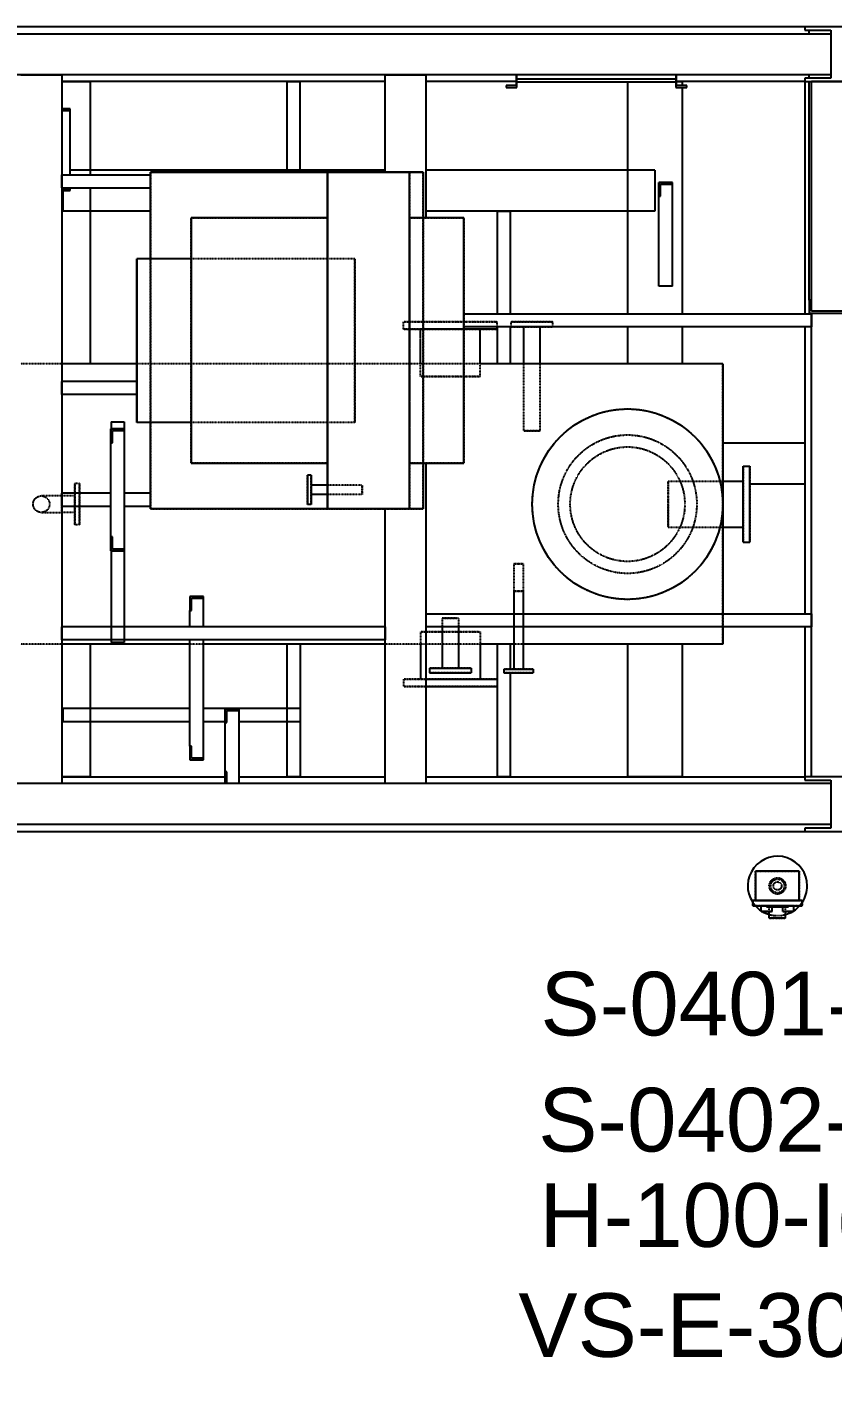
# Model space of a CAD drawing. Header units: inches. Extents: x 19 to 715735, y 34 to 210034.
# Drawn here: x 139399 to 142233, y 152247 to 156996 of the extents above; entities that cross this region are included whole.
import ezdxf

# ---------------------------------------------------------------- set-up
doc = ezdxf.new("R2010")
doc.units = ezdxf.units.IN
doc.header["$MEASUREMENT"] = 0
doc.linetypes.add('CABLEROUTEALL-EMBED 1_DWG$0$HIDDEN2', pattern=[0.1875, 0.125, -0.0625])
doc.layers.add('CABLEROUTEALL-EMBED 1_DWG$0$DwgTemplate', color=7, linetype='Continuous')
doc.layers.add('SKIDS', color=3, linetype='Continuous', lineweight=30)
doc.styles.get("Standard").update_dxf_attribs({"font": 'arial.ttf'})

msp = doc.modelspace()

# ---------------------------------------------------------------- linework, layer by layer
at = {"layer": 'CABLEROUTEALL-EMBED 1_DWG$0$DwgTemplate', "color": 252, "linetype": 'Continuous'}
for p, q in [((135130, 156971.9), (142229.4, 156971.9)), ((142137.2, 156995.9), (137867.9, 156995.9)), ((142329.2, 156995.9), (142137.2, 156995.9)), ((142137.2, 156995.9), (142137.2, 156984.4)), ((142137.2, 156984.4), (142229.4, 156984.4)), ((142153.1, 156971.9), (142153.1, 156984.4)), ((142229.4, 156984.4), (142229.4, 156815.4)), ((142229.4, 156971.9), (142229.4, 156827.9)), ((142229.4, 156827.9), (135130, 156827.9)), ((139377.5, 156827.9), (139521.5, 156827.9)), ((139521.5, 156827.9), (139521.5, 154332.2)), ((140660, 156827.9), (140803.9, 156827.9)), ((140660, 156484.7), (140660, 156827.9)), ((140803.9, 156324), (140803.9, 156827.9)), ((141121, 156827.9), (141121, 156790.4)), ((141124.1, 156813.3), (141124.1, 156827.9)), ((141124.1, 156783.2), (141124.1, 156827.9)), ((141124.1, 156813.3), (141683.1, 156813.3)), ((141683.1, 156827.9), (141683.1, 156783.2)), ((141686.1, 156790.4), (141686.1, 156827.9)), ((142137.2, 156815.4), (142137.2, 156803.9)), ((142229.4, 156815.4), (142137.2, 156815.4)), ((142153.1, 156815.4), (142153.1, 156827.9)), ((139521.5, 156803.9), (139622.3, 156803.9)), ((140660, 156803.9), (139521.5, 156803.9)), ((139622.3, 156475.1), (139622.3, 156803.9)), ((140315.4, 156803.9), (140361.4, 156803.9)), ((140315.4, 156491.9), (140315.4, 156803.9)), ((140361.4, 156491.9), (140361.4, 156803.9)), ((141121, 156803.9), (140803.9, 156803.9)), ((141121, 156790.4), (141085.6, 156790.4)), ((141085.6, 156790.4), (141085.6, 156783.2)), ((141085.6, 156783.2), (141124.1, 156783.2)), ((141124.1, 156803.1), (141683.1, 156803.1)), ((141513.3, 156803.1), (141513.3, 155986.1)), ((141683.1, 156783.2), (141721.6, 156783.2)), ((141686.1, 156803.9), (141705.3, 156803.9)), ((142137.2, 156803.9), (141686.1, 156803.9)), ((141721.6, 156790.4), (141686.1, 156790.4)), ((141705.3, 156803.9), (141705.3, 156790.4)), ((141705.3, 156783.2), (141705.3, 155986.1)), ((141721.6, 156783.2), (141721.6, 156790.4)), ((142137.2, 156803.9), (142137.2, 155986.1)), ((142137.2, 156803.9), (142329.2, 156803.9)), ((142153.1, 156034), (142153.1, 156803.9)), ((142305.2, 156803.9), (142161.2, 156803.9)), ((142161.2, 155995.9), (142161.2, 156803.9)), ((139550.7, 156707.9), (139521.5, 156707.9)), ((139521.5, 156707.9), (139550.7, 156707.9)), ((139521.5, 156701.8), (139550.7, 156701.8)), ((139550.7, 156701.8), (139550.7, 156707.9)), ((139550.7, 156475.1), (139550.7, 156707.9)), ((140660, 156491.9), (139550.7, 156491.9)), ((139833.5, 156484.7), (140457.4, 156484.7)), ((140457.4, 156484.7), (139833.5, 156484.7)), ((139833.5, 156180), (139833.5, 156484.7)), ((139833.5, 156180), (139833.5, 156484.7)), ((140361.4, 156491.9), (140315.4, 156491.9)), ((140457.4, 156484.7), (140745.4, 156484.7)), ((140457.4, 156484.7), (140745.4, 156484.7)), ((140457.4, 156484.7), (140457.4, 155299.3)), ((140457.4, 155299.3), (140457.4, 156484.7)), ((140745.4, 156484.7), (140793.4, 156484.7)), ((140793.4, 156484.7), (140745.4, 156484.7)), ((140745.4, 155299.3), (140745.4, 156484.7)), ((140745.4, 155299.3), (140745.4, 156484.7)), ((140793.4, 156484.7), (140793.4, 156324)), ((140793.4, 156484.7), (140793.4, 156324)), ((141609.3, 156491.9), (140803.9, 156491.9)), ((141609.3, 156491.9), (141609.3, 156348)), ((139521.5, 156475.1), (139833.5, 156475.1)), ((139521.5, 156429.1), (139521.5, 156475.1)), ((141672.1, 156448.7), (141623.3, 156448.7)), ((141623.3, 156448.7), (141623.3, 156399.9)), ((141623.3, 156448.7), (141672.1, 156448.7)), ((141623.3, 156083.9), (141623.3, 156448.7)), ((141629.4, 156442.6), (141672.1, 156442.6)), ((141629.4, 156399.9), (141629.4, 156442.6)), ((141672.1, 156442.6), (141672.1, 156448.7)), ((141672.1, 156083.9), (141672.1, 156448.7)), ((139521.5, 156429.1), (139833.5, 156429.1)), ((139550.7, 156426), (139521.5, 156426)), ((139521.5, 156419.9), (139550.7, 156419.9)), ((139550.7, 156419.9), (139521.5, 156419.9)), ((139526.3, 156348), (139526.3, 156419.9)), ((139550.7, 156419.9), (139550.7, 156429.1)), ((139550.7, 156419.9), (139550.7, 156426)), ((139622.3, 155809.5), (139622.3, 156429.1)), ((141623.3, 156399.9), (141629.4, 156399.9)), ((139833.5, 156348), (139526.3, 156348)), ((141609.3, 156348), (140803.9, 156348)), ((141054.5, 156348), (141100.5, 156348)), ((141054.5, 156348), (141054.5, 155986.1)), ((141100.5, 156348), (141100.5, 155986.1)), ((139977.5, 156324), (139977.5, 155460.1)), ((139977.5, 156324), (139977.5, 155460.1)), ((140457.4, 156324), (139977.5, 156324)), ((140457.4, 156324), (139977.5, 156324)), ((140457.4, 155460.1), (140457.4, 156324)), ((140457.4, 155460.1), (140457.4, 156324)), ((140937.4, 156324), (140745.4, 156324)), ((140937.4, 156324), (140745.4, 156324)), ((140937.4, 155460.1), (140937.4, 156324)), ((140937.4, 155460.1), (140937.4, 156324)), ((139785.5, 155604), (139785.5, 156180)), ((139785.5, 156180), (139785.5, 155604)), ((139977.5, 156180), (139785.5, 156180)), ((141672.1, 156083.9), (141623.3, 156083.9)), ((142160.9, 156034), (142153.1, 156034)), ((142153.1, 156034), (142153.1, 155988)), ((142160.9, 155995.9), (142160.9, 156034)), ((140937.4, 155986.1), (142161.2, 155986.1)), ((142153.1, 155988), (142275, 155988)), ((142267.2, 155995.9), (142160.9, 155995.9)), ((142161.2, 154356.2), (142161.2, 155988)), ((142161.2, 155986.1), (142161.2, 155940)), ((142161.2, 155940), (140937.4, 155940)), ((141053.9, 155931.8), (140937.4, 155931.8)), ((141053.9, 155931.8), (140937.4, 155931.8)), ((140994.5, 155809.5), (140994.5, 155931.8)), ((140994.5, 155809.5), (140994.5, 155931.8)), ((141053.9, 155931.8), (141053.9, 155940)), ((141053.9, 155931.8), (141053.9, 155940)), ((141054.5, 155940), (141054.5, 155809.5)), ((141100.5, 155940), (141100.5, 155809.5)), ((141148.4, 155809.5), (141148.4, 155940)), ((141148.4, 155809.5), (141148.4, 155940)), ((141206.3, 155809.5), (141206.3, 155940)), ((141206.3, 155809.5), (141206.3, 155940)), ((141513.3, 155940), (141513.3, 155809.5)), ((141705.3, 155940), (141705.3, 155809.5)), ((142137.2, 155940), (142137.2, 154930.2)), ((139785.5, 155809.5), (139521.5, 155809.5)), ((141849.3, 155809.5), (140994.5, 155809.5)), ((141849.3, 155809.5), (141849.3, 154930.2)), ((141849.3, 155809.5), (141849.3, 154930.2)), ((139521.5, 155702), (139521.5, 155748)), ((139785.5, 155748), (139521.5, 155748)), ((139785.5, 155702), (139521.5, 155702)), ((139693.9, 155581), (139742.7, 155581)), ((139693.9, 155151.9), (139693.9, 155581)), ((139693.9, 155581), (139693.9, 155532.3)), ((139742.7, 155581), (139693.9, 155581)), ((139695.3, 155605.7), (139741.3, 155605.7)), ((139695.3, 155605.7), (139695.3, 155581)), ((139741.3, 155605.7), (139741.3, 155581)), ((139742.7, 155151.9), (139742.7, 155581)), ((139742.7, 155575), (139742.7, 155581)), ((139977.5, 155604), (139785.5, 155604)), ((139833.5, 155299.3), (139833.5, 155604)), ((139833.5, 155299.3), (139833.5, 155604)), ((139693.9, 155532.3), (139700, 155532.3)), ((139700, 155532.3), (139700, 155575)), ((139700, 155575), (139742.7, 155575)), ((141849.3, 155532.1), (142137.2, 155532.1)), ((142137.2, 155532.1), (142137.2, 155388.1)), ((139977.5, 155460.1), (140457.4, 155460.1)), ((139977.5, 155460.1), (140457.4, 155460.1)), ((140745.4, 155460.1), (140937.4, 155460.1)), ((140745.4, 155460.1), (140937.4, 155460.1)), ((140793.4, 155460.1), (140793.4, 155299.3)), ((140793.4, 155460.1), (140793.4, 155299.3)), ((140803.9, 154332.2), (140803.9, 155460.1)), ((141920.9, 155316.1), (141920.9, 155450.2)), ((141920.9, 155450.2), (141943.8, 155450.2)), ((141920.9, 155316.1), (141920.9, 155450.2)), ((141920.9, 155450.2), (141943.8, 155450.2)), ((141943.8, 155316.1), (141943.8, 155450.2)), ((141943.8, 155316.1), (141943.8, 155450.2)), ((140386.9, 155418.3), (140386.9, 155314.7)), ((140399.1, 155418.3), (140386.9, 155418.3)), ((140386.9, 155418.3), (140386.9, 155314.7)), ((140399.1, 155418.3), (140386.9, 155418.3)), ((140399.1, 155418.3), (140399.1, 155314.7)), ((140399.1, 155418.3), (140399.1, 155314.7)), ((141849.3, 155396.8), (141920.9, 155396.8)), ((141849.3, 155396.8), (141920.9, 155396.8)), ((141943.8, 155388.1), (142137.2, 155388.1)), ((139693.9, 155355), (139521.5, 155355)), ((139521.5, 155308.9), (139521.5, 155355)), ((139833.5, 155355), (139742.7, 155355)), ((140457.4, 155382.5), (140399.1, 155382.5)), ((140457.4, 155382.5), (140399.1, 155382.5)), ((140457.4, 155350.4), (140399.1, 155350.4)), ((140457.4, 155350.4), (140399.1, 155350.4)), ((139521.5, 155308.9), (139693.9, 155308.9)), ((139742.7, 155308.9), (139833.5, 155308.9)), ((140457.4, 155299.3), (139833.5, 155299.3)), ((140457.4, 155299.3), (139833.5, 155299.3)), ((140399.1, 155314.7), (140386.9, 155314.7)), ((140399.1, 155314.7), (140386.9, 155314.7)), ((140745.4, 155299.3), (140457.4, 155299.3)), ((140745.4, 155299.3), (140457.4, 155299.3)), ((140660, 154332.2), (140660, 155299.3)), ((140793.4, 155299.3), (140745.4, 155299.3)), ((140793.4, 155299.3), (140745.4, 155299.3)), ((141920.9, 155182), (141920.9, 155316.1)), ((141920.9, 155182), (141920.9, 155316.1)), ((141943.8, 155182), (141943.8, 155316.1)), ((141943.8, 155182), (141943.8, 155316.1)), ((139700, 155200.7), (139693.9, 155200.7)), ((139693.9, 155200.7), (139693.9, 155151.9)), ((139700, 155158), (139700, 155200.7)), ((141849.3, 155235.3), (141920.9, 155235.3)), ((141849.3, 155235.3), (141920.9, 155235.3)), ((139693.9, 155151.9), (139742.7, 155151.9)), ((139742.7, 155151.9), (139693.9, 155151.9)), ((139695.3, 155151.9), (139695.3, 154829.4)), ((139742.7, 155158), (139700, 155158)), ((139741.3, 155151.9), (139741.3, 154829.4)), ((139742.7, 155151.9), (139742.7, 155158)), ((141920.9, 155182), (141943.8, 155182)), ((141920.9, 155182), (141943.8, 155182)), ((141113.3, 155006.2), (141113.3, 154930.2)), ((141113.3, 155006.2), (141113.3, 154930.2)), ((141145.4, 155006.2), (141145.4, 154930.2)), ((141145.4, 155006.2), (141145.4, 154930.2)), ((139972.3, 154991), (139972.3, 154942.2)), ((140021, 154991), (139972.3, 154991)), ((139978.4, 154942.2), (139978.4, 154984.9)), ((139978.4, 154984.9), (140021, 154984.9)), ((140021, 154984.9), (140021, 154991)), ((140021, 154884.1), (140021, 154984.9)), ((139972.3, 154884.1), (139972.3, 154942.2)), ((139972.3, 154942.2), (139978.4, 154942.2)), ((140803.9, 154930.2), (142161.2, 154930.2)), ((140803.9, 154884.1), (140803.9, 154930.2)), ((142161.2, 154930.2), (142161.2, 154884.1)), ((140660, 154884.1), (139521.5, 154884.1)), ((139521.5, 154838), (139521.5, 154884.1)), ((140660, 154884.1), (140660, 154838)), ((142161.2, 154884.1), (140803.9, 154884.1)), ((140860.4, 154884.1), (140860.4, 154739.2)), ((140860.4, 154884.1), (140860.4, 154739.2)), ((140918.3, 154884.1), (140918.3, 154739.2)), ((140918.3, 154884.1), (140918.3, 154739.2)), ((141113.3, 154884.1), (141113.3, 154734.7)), ((141113.3, 154884.1), (141113.3, 154734.7)), ((141145.4, 154884.1), (141145.4, 154734.7)), ((141145.4, 154884.1), (141145.4, 154734.7)), ((141849.3, 154884.1), (141849.3, 154822.7)), ((141849.3, 154884.1), (141849.3, 154822.7)), ((142137.2, 154884.1), (142137.2, 154356.2)), ((140660, 154838), (139521.5, 154838)), ((139972.3, 154822.7), (139521.5, 154822.7)), ((139622.3, 154356.2), (139622.3, 154822.7)), ((139741.3, 154829.4), (139695.3, 154829.4)), ((139972.3, 154464.7), (139972.3, 154838)), ((140021, 154422), (140021, 154838)), ((140660, 154822.7), (140021, 154822.7)), ((140315.4, 154356.2), (140315.4, 154822.7)), ((140361.4, 154822.7), (140361.4, 154356.2)), ((141113.3, 154822.7), (140994.5, 154822.7)), ((140994.5, 154822.7), (140994.5, 154700.4)), ((140994.5, 154822.7), (140994.5, 154700.4)), ((141054.5, 154822.7), (141054.5, 154356.2)), ((141100.5, 154822.7), (141100.5, 154734.7)), ((141849.3, 154822.7), (141145.4, 154822.7)), ((141513.3, 154822.7), (141513.3, 154356.2)), ((141705.3, 154822.7), (141705.3, 154356.2)), ((140816.2, 154739.2), (140962.5, 154739.2)), ((140816.2, 154739.2), (140816.2, 154722.4)), ((140816.2, 154739.2), (140962.5, 154739.2)), ((140816.2, 154739.2), (140816.2, 154722.4)), ((140816.2, 154722.4), (140962.5, 154722.4)), ((140816.2, 154722.4), (140962.5, 154722.4)), ((140962.5, 154739.2), (140962.5, 154722.4)), ((140962.5, 154739.2), (140962.5, 154722.4)), ((141077.5, 154734.7), (141181.2, 154734.7)), ((141077.5, 154734.7), (141077.5, 154722.4)), ((141077.5, 154734.7), (141181.2, 154734.7)), ((141077.5, 154734.7), (141077.5, 154722.4)), ((141077.5, 154722.4), (141181.2, 154722.4)), ((141077.5, 154722.4), (141181.2, 154722.4)), ((141100.5, 154722.4), (141100.5, 154356.2)), ((141181.2, 154734.7), (141181.2, 154722.4)), ((141181.2, 154734.7), (141181.2, 154722.4)), ((140803.9, 154700.4), (141053.9, 154700.4)), ((140803.9, 154700.4), (141053.9, 154700.4)), ((140803.9, 154674.4), (141053.9, 154674.4)), ((140803.9, 154674.4), (141053.9, 154674.4)), ((141053.9, 154700.4), (141053.9, 154674.4)), ((141053.9, 154700.4), (141053.9, 154674.4)), ((139972.3, 154596.2), (139526.3, 154596.2)), ((139526.3, 154550.1), (139526.3, 154596.2)), ((140361.4, 154596.2), (140021, 154596.2)), ((140145.8, 154596.1), (140097.1, 154596.1)), ((140097.1, 154596.1), (140097.1, 154547.3)), ((140097.1, 154596.1), (140145.8, 154596.1)), ((140097.1, 154332.2), (140097.1, 154596.1)), ((140103.2, 154547.3), (140103.2, 154590)), ((140103.2, 154590), (140145.8, 154590)), ((140145.8, 154590), (140145.8, 154596.1)), ((140145.8, 154332.2), (140145.8, 154596.1)), ((140361.4, 154596.2), (140361.4, 154550.1)), ((139972.3, 154550.1), (139526.3, 154550.1)), ((140097.1, 154550.1), (140021, 154550.1)), ((140097.1, 154547.3), (140103.2, 154547.3)), ((140361.4, 154550.1), (140145.8, 154550.1)), ((139972.3, 154464.7), (139972.3, 154415.9)), ((139978.4, 154464.7), (139972.3, 154464.7)), ((139978.4, 154422), (139978.4, 154464.7)), ((139972.3, 154415.9), (140021, 154415.9)), ((140021, 154422), (139978.4, 154422)), ((140021, 154415.9), (140021, 154422)), ((139622.3, 154356.2), (139521.5, 154356.2)), ((139521.5, 154356.2), (140097.1, 154356.2)), ((140103.2, 154373.8), (140097.1, 154373.8)), ((140097.1, 154373.8), (140097.1, 154332.2)), ((140103.2, 154332.2), (140103.2, 154373.8)), ((140145.8, 154356.2), (140660, 154356.2)), ((140361.4, 154356.2), (140315.4, 154356.2)), ((140803.9, 154356.2), (142137.2, 154356.2)), ((141100.5, 154356.2), (141054.5, 154356.2)), ((141705.3, 154356.2), (141513.3, 154356.2)), ((142329.2, 154356.2), (142137.2, 154356.2)), ((142137.2, 154356.2), (142137.2, 154344.7)), ((142137.2, 154344.7), (142229.4, 154344.7)), ((142305.2, 154356.2), (142161.2, 154356.2)), ((142229.4, 154344.7), (142229.4, 154175.7)), ((142229.4, 154332.2), (135130, 154332.2)), ((139521.5, 154332.2), (139377.5, 154332.2)), ((140803.9, 154332.2), (140660, 154332.2)), ((142229.4, 154332.2), (142229.4, 154188.2)), ((142229.4, 154188.2), (135130, 154188.2)), ((137865.9, 154164.2), (142137.2, 154164.2)), ((142137.2, 154175.7), (142137.2, 154164.2)), ((142229.4, 154175.7), (142137.2, 154175.7)), ((142137.2, 154164.2), (142329.2, 154164.2)), ((142118, 154023.6), (141964.4, 154023.6)), ((142118, 154023.6), (141964.4, 154023.6)), ((141964.4, 154023.6), (141964.4, 153920.9)), ((141964.4, 154023.6), (141964.4, 153920.9)), ((142118, 153920.9), (142118, 154023.6)), ((142118, 153920.9), (142118, 154023.6)), ((142128.6, 153920.9), (141953.9, 153920.9)), ((142128.6, 153920.9), (141953.9, 153920.9)), ((141953.9, 153920.9), (141953.9, 153901.7)), ((141953.9, 153920.9), (141953.9, 153901.7)), ((142128.6, 153901.7), (142128.6, 153920.9)), ((142128.6, 153901.7), (142128.6, 153920.9)), ((141953.9, 153901.7), (142128.6, 153901.7)), ((141953.9, 153901.7), (142128.6, 153901.7)), ((141983.6, 153882.5), (141983.6, 153901.7)), ((142022, 153882.5), (141983.6, 153882.5)), ((142022, 153882.5), (141983.6, 153882.5)), ((142002.8, 153901.7), (142002.8, 153898.8)), ((142002.8, 153901.7), (142002.8, 153898.8)), ((142002.8, 153898.8), (142079.6, 153898.8)), ((142002.8, 153898.8), (142079.6, 153898.8)), ((142012.4, 153858.5), (142012.4, 153882.5)), ((142022, 153882.5), (142022, 153898.8)), ((142040.1, 153898.3), (142040.1, 153898.8)), ((142040.1, 153898.3), (142040.1, 153898.8)), ((142074, 153898.3), (142040.1, 153898.3)), ((142040.1, 153898.3), (142074, 153898.3)), ((142060.4, 153882.5), (142060.4, 153898.3)), ((142098.8, 153882.5), (142060.4, 153882.5)), ((142098.8, 153882.5), (142060.4, 153882.5)), ((142070, 153858.5), (142070, 153882.5)), ((142074, 153898.8), (142074, 153898.3)), ((142074, 153898.8), (142074, 153898.3)), ((142074, 153898.3), (142075.4, 153898.3)), ((142074, 153898.3), (142075.4, 153898.3)), ((142075.4, 153898.3), (142075.4, 153898.8)), ((142075.4, 153898.3), (142075.4, 153898.8)), ((142079.6, 153898.8), (142079.6, 153901.7)), ((142079.6, 153898.8), (142079.6, 153901.7)), ((142098.8, 153882.5), (142098.8, 153901.7)), ((142070, 153858.5), (142012.4, 153858.5)), ((142070, 153858.5), (142012.4, 153858.5))]:
    msp.add_line(p, q, dxfattribs=at)
at = {"layer": 'CABLEROUTEALL-EMBED 1_DWG$0$DwgTemplate', "color": 252, "linetype": 'CABLEROUTEALL-EMBED 1_DWG$0$HIDDEN2'}
for p, q in [((139833.5, 156484.7), (139833.5, 155299.3)), ((139833.5, 156484.7), (139833.5, 155299.3)), ((140793.4, 156484.7), (139833.5, 156484.7)), ((140793.4, 156484.7), (139833.5, 156484.7)), ((140457.4, 156484.7), (140745.4, 156484.7)), ((140745.4, 156484.7), (140457.4, 156484.7)), ((140457.4, 155299.3), (140457.4, 156484.7)), ((140457.4, 155299.3), (140457.4, 156484.7)), ((140745.4, 156484.7), (140457.4, 156484.7)), ((140745.4, 156484.7), (140457.4, 156484.7)), ((140745.4, 156484.7), (140745.4, 155299.3)), ((140745.4, 155299.3), (140745.4, 156484.7)), ((140793.4, 155299.3), (140793.4, 156484.7)), ((140793.4, 155299.3), (140793.4, 156484.7)), ((139977.5, 155460.1), (139977.5, 156324)), ((139977.5, 155460.1), (139977.5, 156324)), ((139977.5, 156324), (140457.4, 156324)), ((139977.5, 156324), (140457.4, 156324)), ((140457.4, 156324), (140457.4, 155460.1)), ((140457.4, 156324), (140457.4, 155460.1)), ((140745.4, 155460.1), (140745.4, 156324)), ((140745.4, 155460.1), (140745.4, 156324)), ((140745.4, 156324), (140745.4, 155460.1)), ((140745.4, 156324), (140745.4, 155460.1)), ((140745.4, 156324), (140937.4, 156324)), ((140745.4, 156324), (140937.4, 156324)), ((140793.4, 156324), (140793.4, 155460.1)), ((140793.4, 156324), (140793.4, 155460.1)), ((140937.4, 156324), (140937.4, 155460.1)), ((140937.4, 156324), (140937.4, 155460.1)), ((139785.5, 156180), (139785.5, 155604)), ((139785.5, 155604), (139785.5, 156180)), ((139833.5, 155604), (139833.5, 156180)), ((139833.5, 155604), (139833.5, 156180)), ((140553.4, 156180), (139977.5, 156180)), ((140553.4, 156180), (140553.4, 155604)), ((140553.4, 155604), (140553.4, 156180)), ((140553.4, 156180), (140553.4, 155604)), ((140553.4, 155604), (140553.4, 156180)), ((141053.9, 155957.7), (140724.8, 155957.7)), ((140724.8, 155957.7), (141053.9, 155957.7)), ((140724.8, 155931.8), (140724.8, 155957.7)), ((141053.9, 155957.7), (140724.8, 155957.7)), ((140724.8, 155957.7), (141053.9, 155957.7)), ((140724.8, 155931.8), (140724.8, 155957.7)), ((141053.9, 155940), (141053.9, 155957.7)), ((141053.9, 155940), (141053.9, 155957.7)), ((141250.5, 155957.7), (141104.2, 155957.7)), ((141104.2, 155957.7), (141250.5, 155957.7)), ((141104.2, 155940.9), (141104.2, 155957.7)), ((141250.5, 155957.7), (141104.2, 155957.7)), ((141104.2, 155957.7), (141250.5, 155957.7)), ((141104.2, 155940.9), (141104.2, 155957.7)), ((141250.5, 155940.9), (141250.5, 155957.7)), ((141250.5, 155940.9), (141250.5, 155957.7)), ((140937.4, 155931.8), (140724.8, 155931.8)), ((140724.8, 155931.8), (141053.9, 155931.8)), ((140937.4, 155931.8), (140724.8, 155931.8)), ((140724.8, 155931.8), (141053.9, 155931.8)), ((140994.5, 155931.8), (140784.2, 155931.8)), ((140784.2, 155809.5), (140784.2, 155931.8)), ((140994.5, 155931.8), (140784.2, 155931.8)), ((140784.2, 155765.8), (140784.2, 155931.8)), ((141250.5, 155940.9), (141104.2, 155940.9)), ((141104.2, 155940.9), (141250.5, 155940.9)), ((141250.5, 155940.9), (141104.2, 155940.9)), ((141104.2, 155940.9), (141250.5, 155940.9)), ((141206.3, 155940.9), (141148.4, 155940.9)), ((141148.4, 155940), (141148.4, 155940.9)), ((141206.3, 155940.9), (141148.4, 155940.9)), ((141148.4, 155940), (141148.4, 155940.9)), ((141206.3, 155940), (141206.3, 155940.9)), ((141206.3, 155940), (141206.3, 155940.9)), ((139521.5, 155809.5), (139377.5, 155809.5)), ((140784.2, 155809.5), (139785.5, 155809.5)), ((140994.5, 155809.5), (140784.2, 155809.5)), ((140784.2, 155765.8), (140784.2, 155809.5)), ((140994.5, 155765.8), (140784.2, 155765.8)), ((140784.2, 155765.8), (140994.5, 155765.8)), ((140994.5, 155765.8), (140784.2, 155765.8)), ((140784.2, 155765.8), (140994.5, 155765.8)), ((140994.5, 155765.8), (140994.5, 155809.5)), ((140994.5, 155765.8), (140994.5, 155809.5)), ((141148.4, 155573.8), (141148.4, 155809.5)), ((141148.4, 155573.8), (141148.4, 155809.5)), ((141206.3, 155573.8), (141206.3, 155809.5)), ((141206.3, 155573.8), (141206.3, 155809.5)), ((141849.3, 154822.7), (141849.3, 155809.5)), ((141849.3, 154822.7), (141849.3, 155809.5)), ((140553.4, 155604), (139977.5, 155604)), ((141206.3, 155573.8), (141148.4, 155573.8)), ((141148.4, 155573.8), (141206.3, 155573.8)), ((141206.3, 155573.8), (141148.4, 155573.8)), ((141148.4, 155573.8), (141206.3, 155573.8)), ((140457.4, 155460.1), (139977.5, 155460.1)), ((140457.4, 155460.1), (139977.5, 155460.1)), ((140937.4, 155460.1), (140745.4, 155460.1)), ((140937.4, 155460.1), (140745.4, 155460.1)), ((141920.9, 155450.2), (141920.9, 155182)), ((141920.9, 155450.2), (141920.9, 155182)), ((141943.8, 155450.2), (141943.8, 155182)), ((141943.8, 155450.2), (141943.8, 155182)), ((139567.1, 155316.1), (139567.1, 155389.2)), ((139567.1, 155389.2), (139567.1, 155242.9)), ((139583.9, 155389.2), (139567.1, 155389.2)), ((139567.1, 155316.1), (139567.1, 155389.2)), ((139567.1, 155389.2), (139567.1, 155242.9)), ((139583.9, 155389.2), (139567.1, 155389.2)), ((139583.9, 155316.1), (139583.9, 155389.2)), ((139583.9, 155389.2), (139583.9, 155242.9)), ((139583.9, 155316.1), (139583.9, 155389.2)), ((139583.9, 155389.2), (139583.9, 155242.9)), ((140386.9, 155314.7), (140386.9, 155418.3)), ((140386.9, 155418.3), (140386.9, 155314.7)), ((140386.9, 155314.7), (140386.9, 155418.3)), ((140399.1, 155418.3), (140386.9, 155418.3)), ((140386.9, 155314.7), (140386.9, 155418.3)), ((140386.9, 155418.3), (140386.9, 155314.7)), ((140399.1, 155418.3), (140386.9, 155418.3)), ((140399.1, 155314.7), (140399.1, 155418.3)), ((140399.1, 155418.3), (140399.1, 155314.7)), ((140399.1, 155314.7), (140399.1, 155418.3)), ((140399.1, 155418.3), (140399.1, 155314.7)), ((140399.1, 155314.7), (140399.1, 155418.3)), ((141655.8, 155316.1), (141655.8, 155396.8)), ((141655.8, 155396.8), (141655.8, 155235.3)), ((141655.8, 155396.8), (141849.3, 155396.8)), ((141655.8, 155316.1), (141655.8, 155396.8)), ((141655.8, 155396.8), (141655.8, 155235.3)), ((141655.8, 155396.8), (141849.3, 155396.8)), ((141920.9, 155235.3), (141920.9, 155396.8)), ((141920.9, 155235.3), (141920.9, 155396.8)), ((139521.5, 155345), (139449.5, 155345)), ((139521.5, 155345), (139449.5, 155345)), ((139521.5, 155287.1), (139521.5, 155345)), ((139567.1, 155345), (139521.5, 155345)), ((139521.5, 155316.1), (139521.5, 155345)), ((139521.5, 155345), (139521.5, 155287.1)), ((139567.1, 155345), (139521.5, 155345)), ((139567.1, 155287.1), (139567.1, 155345)), ((139567.1, 155287.1), (139567.1, 155345)), ((140399.1, 155382.5), (140399.1, 155350.4)), ((140399.1, 155382.5), (140399.1, 155350.4)), ((140578.9, 155382.5), (140399.1, 155382.5)), ((140399.1, 155382.5), (140399.1, 155350.4)), ((140399.1, 155382.5), (140399.1, 155350.4)), ((140578.9, 155382.5), (140399.1, 155382.5)), ((140578.9, 155350.4), (140399.1, 155350.4)), ((140578.9, 155350.4), (140399.1, 155350.4)), ((140578.9, 155382.5), (140457.4, 155382.5)), ((140578.9, 155382.5), (140457.4, 155382.5)), ((140578.9, 155350.4), (140457.4, 155350.4)), ((140578.9, 155350.4), (140457.4, 155350.4)), ((140578.9, 155382.5), (140578.9, 155350.4)), ((140578.9, 155350.4), (140578.9, 155382.5)), ((140578.9, 155382.5), (140578.9, 155350.4)), ((140578.9, 155350.4), (140578.9, 155382.5)), ((140578.9, 155382.5), (140578.9, 155350.4)), ((140578.9, 155350.4), (140578.9, 155382.5)), ((140578.9, 155382.5), (140578.9, 155350.4)), ((139521.5, 155287.1), (139521.5, 155316.1)), ((139567.1, 155242.9), (139567.1, 155316.1)), ((139567.1, 155242.9), (139567.1, 155316.1)), ((139583.9, 155242.9), (139583.9, 155316.1)), ((139583.9, 155242.9), (139583.9, 155316.1)), ((139833.5, 155299.3), (140793.4, 155299.3)), ((140793.4, 155299.3), (139833.5, 155299.3)), ((140399.1, 155314.7), (140386.9, 155314.7)), ((140399.1, 155314.7), (140386.9, 155314.7)), ((140745.4, 155299.3), (140457.4, 155299.3)), ((140745.4, 155299.3), (140457.4, 155299.3)), ((140457.4, 155299.3), (140745.4, 155299.3)), ((140457.4, 155299.3), (140745.4, 155299.3)), ((141655.8, 155235.3), (141655.8, 155316.1)), ((141655.8, 155235.3), (141655.8, 155316.1)), ((139449.5, 155287.1), (139521.5, 155287.1)), ((139449.5, 155287.1), (139521.5, 155287.1)), ((139567.1, 155287.1), (139521.5, 155287.1)), ((139567.1, 155287.1), (139521.5, 155287.1)), ((139583.9, 155242.9), (139567.1, 155242.9)), ((139583.9, 155242.9), (139567.1, 155242.9)), ((141655.8, 155235.3), (141849.3, 155235.3)), ((141655.8, 155235.3), (141849.3, 155235.3)), ((141145.4, 155106.4), (141113.3, 155106.4)), ((141113.3, 155106.4), (141145.4, 155106.4)), ((141113.3, 155106.4), (141113.3, 155006.2)), ((141145.4, 155106.4), (141113.3, 155106.4)), ((141113.3, 155106.4), (141145.4, 155106.4)), ((141113.3, 155106.4), (141113.3, 155006.2)), ((141145.4, 155106.4), (141145.4, 155006.2)), ((141145.4, 155106.4), (141145.4, 155006.2)), ((141145.4, 155010.4), (141113.3, 155010.4)), ((141113.3, 155010.4), (141145.4, 155010.4)), ((141113.3, 155010.4), (141113.3, 154734.7)), ((141145.4, 155010.4), (141113.3, 155010.4)), ((141113.3, 155010.4), (141145.4, 155010.4)), ((141113.3, 155010.4), (141113.3, 154734.7)), ((141145.4, 155010.4), (141145.4, 154734.7)), ((141145.4, 155010.4), (141145.4, 154734.7)), ((140918.3, 154914.4), (140860.4, 154914.4)), ((140860.4, 154914.4), (140918.3, 154914.4)), ((140860.4, 154914.4), (140860.4, 154884.1)), ((140918.3, 154914.4), (140860.4, 154914.4)), ((140860.4, 154914.4), (140918.3, 154914.4)), ((140860.4, 154914.4), (140860.4, 154884.1)), ((140918.3, 154914.4), (140918.3, 154884.1)), ((140918.3, 154914.4), (140918.3, 154884.1)), ((141113.3, 154930.2), (141113.3, 154884.1)), ((141113.3, 154930.2), (141113.3, 154884.1)), ((141145.4, 154930.2), (141145.4, 154884.1)), ((141145.4, 154930.2), (141145.4, 154884.1)), ((141849.3, 154930.2), (141849.3, 154884.1)), ((141849.3, 154930.2), (141849.3, 154884.1)), ((140994.5, 154866.4), (140784.2, 154866.4)), ((140784.2, 154866.4), (140994.5, 154866.4)), ((140784.2, 154866.4), (140784.2, 154822.7)), ((140994.5, 154866.4), (140784.2, 154866.4)), ((140784.2, 154866.4), (140994.5, 154866.4)), ((140784.2, 154866.4), (140784.2, 154700.4)), ((140994.5, 154866.4), (140994.5, 154822.7)), ((140994.5, 154866.4), (140994.5, 154822.7)), ((139521.5, 154822.7), (139377.5, 154822.7)), ((140021, 154822.7), (139972.3, 154822.7)), ((140784.2, 154822.7), (140660, 154822.7)), ((140994.5, 154822.7), (140784.2, 154822.7)), ((140784.2, 154822.7), (140784.2, 154700.4)), ((141145.4, 154822.7), (141113.3, 154822.7)), ((140962.5, 154739.2), (140816.2, 154739.2)), ((140962.5, 154739.2), (140816.2, 154739.2)), ((140962.5, 154722.4), (140816.2, 154722.4)), ((140962.5, 154722.4), (140816.2, 154722.4)), ((140860.4, 154739.2), (140918.3, 154739.2)), ((140860.4, 154739.2), (140918.3, 154739.2)), ((141181.2, 154734.7), (141077.5, 154734.7)), ((141077.5, 154734.7), (141181.2, 154734.7)), ((141077.5, 154734.7), (141077.5, 154722.4)), ((141181.2, 154734.7), (141077.5, 154734.7)), ((141077.5, 154734.7), (141181.2, 154734.7)), ((141077.5, 154734.7), (141077.5, 154722.4)), ((141181.2, 154734.7), (141077.5, 154734.7)), ((141181.2, 154722.4), (141077.5, 154722.4)), ((141077.5, 154722.4), (141181.2, 154722.4)), ((141181.2, 154722.4), (141077.5, 154722.4)), ((141077.5, 154722.4), (141181.2, 154722.4)), ((141181.2, 154722.4), (141077.5, 154722.4)), ((141113.3, 154734.7), (141145.4, 154734.7)), ((141113.3, 154734.7), (141145.4, 154734.7)), ((141113.3, 154734.7), (141145.4, 154734.7)), ((141113.3, 154734.7), (141145.4, 154734.7)), ((141181.2, 154734.7), (141181.2, 154722.4)), ((141181.2, 154734.7), (141181.2, 154722.4)), ((141053.9, 154700.4), (140724.8, 154700.4)), ((140724.8, 154700.4), (140803.9, 154700.4)), ((140724.8, 154700.4), (140724.8, 154674.4)), ((141053.9, 154700.4), (140724.8, 154700.4)), ((140724.8, 154700.4), (140803.9, 154700.4)), ((140724.8, 154700.4), (140724.8, 154674.4)), ((141053.9, 154674.4), (140724.8, 154674.4)), ((140724.8, 154674.4), (140803.9, 154674.4)), ((141053.9, 154674.4), (140724.8, 154674.4)), ((140724.8, 154674.4), (140803.9, 154674.4)), ((140784.2, 154700.4), (140994.5, 154700.4)), ((140784.2, 154700.4), (140994.5, 154700.4)), ((141964.4, 153920.9), (141964.4, 154023.6)), ((141964.4, 153920.9), (141964.4, 154023.6)), ((141964.4, 154023.6), (142118, 154023.6)), ((141964.4, 154023.6), (142118, 154023.6)), ((142118, 154023.6), (142118, 153920.9)), ((142118, 154023.6), (142118, 153920.9)), ((141953.9, 153901.7), (141953.9, 153920.9)), ((141953.9, 153901.7), (141953.9, 153920.9)), ((141953.9, 153920.9), (142128.6, 153920.9)), ((141953.9, 153920.9), (142128.6, 153920.9)), ((141964.4, 153920.9), (142118, 153920.9)), ((141964.4, 153920.9), (142118, 153920.9)), ((142118, 153920.9), (141964.4, 153920.9)), ((142118, 153920.9), (141964.4, 153920.9)), ((142128.6, 153920.9), (142128.6, 153901.7)), ((142128.6, 153920.9), (142128.6, 153901.7)), ((142128.6, 153901.7), (141953.9, 153901.7)), ((142128.6, 153901.7), (141953.9, 153901.7)), ((141983.6, 153901.7), (142022, 153901.7)), ((142022, 153901.7), (141983.6, 153901.7)), ((141983.6, 153882.5), (142022, 153882.5)), ((141983.6, 153882.5), (142022, 153882.5)), ((142002.8, 153901.7), (142079.6, 153901.7)), ((142002.8, 153901.7), (142079.6, 153901.7)), ((142079.6, 153901.7), (142002.8, 153901.7)), ((142079.6, 153901.7), (142002.8, 153901.7)), ((142079.6, 153901.7), (142002.8, 153901.7)), ((142079.6, 153901.7), (142002.8, 153901.7)), ((142002.8, 153898.8), (142002.8, 153901.7)), ((142002.8, 153898.8), (142002.8, 153901.7)), ((142002.8, 153901.7), (142002.8, 153898.8)), ((142002.8, 153901.7), (142002.8, 153898.8)), ((142002.8, 153898.8), (142002.8, 153901.7)), ((142002.8, 153898.8), (142002.8, 153901.7)), ((142002.8, 153901.7), (142079.6, 153901.7)), ((142002.8, 153901.7), (142079.6, 153901.7)), ((142079.6, 153898.8), (142002.8, 153898.8)), ((142079.6, 153898.8), (142002.8, 153898.8)), ((142002.8, 153898.8), (142079.6, 153898.8)), ((142002.8, 153898.8), (142079.6, 153898.8)), ((142079.6, 153898.8), (142002.8, 153898.8)), ((142079.6, 153898.8), (142002.8, 153898.8)), ((142012.4, 153901.7), (142070, 153901.7)), ((142070, 153901.7), (142012.4, 153901.7)), ((142012.4, 153882.5), (142012.4, 153901.7)), ((142022, 153898.8), (142022, 153901.7)), ((142040.1, 153898.8), (142040.1, 153899.3)), ((142040.1, 153898.8), (142040.1, 153899.3)), ((142040.1, 153899.3), (142041.4, 153899.3)), ((142040.1, 153899.3), (142041.4, 153899.3)), ((142040.1, 153899.3), (142074, 153899.3)), ((142040.1, 153899.3), (142074, 153899.3)), ((142041.4, 153898.3), (142040.1, 153898.3)), ((142041.4, 153898.3), (142040.1, 153898.3)), ((142041.4, 153899.3), (142041.4, 153898.3)), ((142041.4, 153899.3), (142041.4, 153898.3)), ((142075.4, 153899.3), (142041.4, 153899.3)), ((142041.4, 153899.3), (142075.4, 153899.3)), ((142041.4, 153898.3), (142075.4, 153898.3)), ((142041.4, 153898.3), (142075.4, 153898.3)), ((142060.4, 153901.7), (142098.8, 153901.7)), ((142098.8, 153901.7), (142060.4, 153901.7)), ((142060.4, 153898.3), (142060.4, 153901.7)), ((142060.4, 153882.5), (142098.8, 153882.5)), ((142060.4, 153882.5), (142098.8, 153882.5)), ((142070, 153882.5), (142070, 153901.7)), ((142074, 153899.3), (142074, 153898.8)), ((142074, 153899.3), (142074, 153898.8)), ((142075.4, 153899.3), (142074, 153899.3)), ((142075.4, 153899.3), (142074, 153899.3)), ((142075.4, 153898.8), (142075.4, 153899.3)), ((142075.4, 153898.8), (142075.4, 153899.3)), ((142079.6, 153901.7), (142079.6, 153898.8)), ((142079.6, 153901.7), (142079.6, 153898.8)), ((142079.6, 153901.7), (142079.6, 153898.8)), ((142079.6, 153901.7), (142079.6, 153898.8)), ((142079.6, 153898.8), (142079.6, 153901.7)), ((142079.6, 153898.8), (142079.6, 153901.7)), ((142012.4, 153858.5), (142070, 153858.5)), ((142012.4, 153858.5), (142070, 153858.5))]:
    msp.add_line(p, q, dxfattribs=at)
for centre, radius in [((141513.3, 155316.1), 335.2), ((141513.3, 155316.1), 335.2), ((141513.3, 155316.1), 243.8), ((141513.3, 155316.1), 243.8), ((141513.3, 155316.1), 243.8), ((141513.3, 155316.1), 243.8), ((141513.3, 155316.1), 201.6), ((141513.3, 155316.1), 201.6), ((141513.3, 155316.1), 201.6), ((141513.3, 155316.1), 201.6), ((139449.5, 155316.1), 29), ((139449.5, 155316.1), 29), ((139449.5, 155316.1), 29), ((139449.5, 155316.1), 29), ((142041.2, 153972.2), 28.8), ((142041.2, 153972.2), 28.8), ((142041.2, 153972.2), 28.8), ((142041.2, 153972.2), 28.8), ((142041.2, 153972.2), 24), ((142041.2, 153972.2), 24), ((142041.2, 153972.2), 24), ((142041.2, 153972.2), 24), ((142041.2, 153972.2), 14.4), ((142041.2, 153972.2), 14.4), ((142041.2, 153972.2), 14.4), ((142041.2, 153972.2), 14.4)]:
    msp.add_circle(centre, radius, dxfattribs=at)
at = {"layer": 'CABLEROUTEALL-EMBED 1_DWG$0$DwgTemplate', "color": 252, "linetype": 'Continuous'}
msp.add_circle((141513.3, 155316.1), 335.2, dxfattribs=at)
msp.add_circle((141513.3, 155316.1), 335.2, dxfattribs=at)
for start, end in [(0, 213.3985), (0, 213.3985), (326.6015, 0), (326.6015, 0), (222.4007, 236.6015), (222.4007, 236.6015), (239.0703, 254.0243), (239.0703, 254.0243), (285.9757, 300.9297), (285.9757, 300.9297), (303.3985, 317.5993), (303.3985, 317.5993)]:
    msp.add_arc((142041.2, 153972.2), 104.6, start, end, dxfattribs=at)
at = {"layer": 'CABLEROUTEALL-EMBED 1_DWG$0$DwgTemplate', "color": 252, "linetype": 'CABLEROUTEALL-EMBED 1_DWG$0$HIDDEN2'}
for start, end in [(213.3985, 222.4007), (213.3985, 222.4007), (317.5993, 326.6015), (317.5993, 326.6015), (236.6015, 239.0703), (236.6015, 239.0703), (254.0243, 285.9757), (254.0243, 285.9757), (300.9297, 303.3985), (300.9297, 303.3985)]:
    msp.add_arc((142041.2, 153972.2), 104.6, start, end, dxfattribs=at)

# ---------------------------------------------------------------- texts
at = {"layer": 'SKIDS'}
for s, p in [('S-0401-I(4)', (141206.6, 153445.9)), ('S-0402-I(8)', (141198.7, 153037.3)), ('H-100-I(4)', (141203, 152701.5)), ('VS-E-300-I(1)', (141128.8, 152314.4))]:
    msp.add_text(s, height=224, rotation=0, dxfattribs=at).set_placement(p)

doc.saveas('drawing.dxf')
